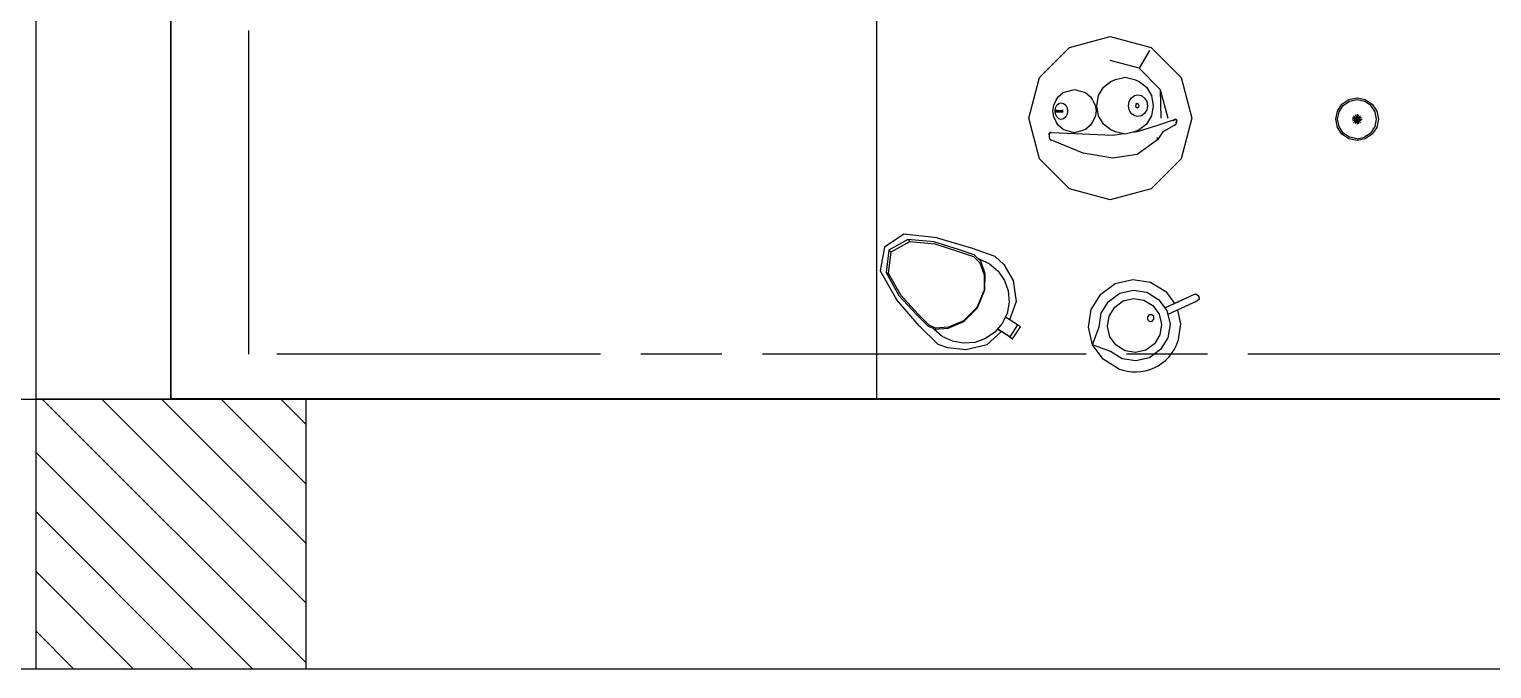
# Model space of a CAD drawing. Header units: inches. Extents: x 20 to 12921, y 15 to 10415.
# Drawn here: x 4610 to 6778, y 15 to 963 of the extents above; entities that cross this region are included whole.
import ezdxf

# ---------------------------------------------------------------- set-up
doc = ezdxf.new("R2010")
doc.units = ezdxf.units.IN
doc.header["$MEASUREMENT"] = 0
doc.linetypes.add('ACAD_ISO08W100', pattern=[36, 24, -3, 6, -3])
doc.layers.add('mebel', color=21, linetype='Continuous')

# ---------------------------------------------------------------- blocks, each defined once
blk = doc.blocks.new('columnn')
h = blk.add_hatch()
h.set_pattern_fill('ANSI31', color=256, scale=500)
h.set_pattern_definition([(45, (-20875.046, -16891.983), (-44.19417, 44.19417), [])])
h.paths.add_polyline_path([(0, 200), (-200, 200), (-200, 0), (0, 0)])
h.paths.add_polyline_path([(200, 200), (0, 200), (0, 0), (200, 0)])
h.paths.add_polyline_path([(0, 0), (-200, 0), (-200, -200), (0, -200)])
h.paths.add_polyline_path([(200, 0), (0, 0), (0, -200), (200, -200)])
for p, q in [((-200, 200), (-200, -200)), ((-200, 200), (200, 200)), ((200, -200), (200, 200)), ((200, -200), (-200, -200))]:
    blk.add_line(p, q)
blk = doc.blocks.new('m_131')
for p, q in [((-0.1, 4725.8), (-0.1, 0)), ((-444.2, 1770.9), (-437.3, 1781.2)), ((-435.5, 1779.3), (-441.7, 1769.9)), ((-437.3, 1781.2), (-427.1, 1788)), ((-426.1, 1785.6), (-435.5, 1779.3)), ((-427.1, 1788), (-415, 1790.4)), ((-415, 1787.8), (-426.1, 1785.6)), ((-415, 1790.4), (-402.9, 1788)), ((-403.9, 1785.6), (-415, 1787.8)), ((-394.5, 1779.3), (-403.9, 1785.6)), ((-402.9, 1788), (-392.6, 1781.2)), ((-394.5, 1779.3), (-388.2, 1769.9)), ((-392.6, 1781.2), (-385.7, 1770.9)), ((-446.6, 1758.8), (-444.2, 1770.9)), ((-444.2, 1746.7), (-446.6, 1758.8)), ((-444, 1758.8), (-441.7, 1769.9)), ((-441.7, 1747.7), (-444, 1758.8)), ((-422.3, 1758.8), (-415, 1758.8)), ((-415, 1758.8), (-421.7, 1761.6)), ((-421.7, 1756), (-415, 1758.8)), ((-415, 1758.8), (-420.1, 1764)), ((-420.1, 1753.6), (-415, 1758.8)), ((-415, 1758.8), (-417.8, 1765.5)), ((-417.8, 1752), (-415, 1758.8)), ((-415, 1758.8), (-415, 1766.1)), ((-412.2, 1765.5), (-415, 1758.8)), ((-415, 1758.8), (-409.8, 1764)), ((-408.2, 1761.6), (-415, 1758.8)), ((-415, 1758.8), (-407.7, 1758.8)), ((-415, 1758.8), (-408.2, 1756)), ((-415, 1758.8), (-409.8, 1753.6)), ((-415, 1758.8), (-412.2, 1752)), ((-415, 1758.8), (-415, 1751.5)), ((-386, 1758.8), (-388.2, 1769.9)), ((-386, 1758.8), (-388.2, 1747.7)), ((-385.7, 1770.9), (-383.3, 1758.8)), ((-383.3, 1758.8), (-385.7, 1746.7)), ((-437.3, 1736.4), (-444.2, 1746.7)), ((-435.5, 1738.3), (-441.7, 1747.7)), ((-427.1, 1729.6), (-437.3, 1736.4)), ((-426.1, 1732), (-435.5, 1738.3)), ((-394.5, 1738.3), (-403.9, 1732)), ((-392.6, 1736.4), (-402.9, 1729.6)), ((-388.2, 1747.7), (-394.5, 1738.3)), ((-385.7, 1746.7), (-392.6, 1736.4)), ((-415, 1727.2), (-427.1, 1729.6)), ((-415, 1729.8), (-426.1, 1732)), ((-403.9, 1732), (-415, 1729.8)), ((-402.9, 1729.6), (-415, 1727.2)), ((-0.1, 1650.6), (-0.1, 0)), ((-155.1, 1521.4), (-152.3, 1524.3)), ((-155.1, 1521.4), (-154.9, 1517.4)), ((-152.3, 1524.3), (-148.3, 1524.5)), ((-148.3, 1524.5), (-145.4, 1521.8)), ((-145.4, 1521.8), (-143.1, 1516.9)), ((-144.7, 1520.2), (-141.1, 1512.6)), ((-521.3, 1453.4), (-477, 1497.7)), ((-521.3, 1453.4), (-477, 1497.7)), ((-477, 1497.7), (-416.5, 1513.9)), ((-477, 1497.7), (-416.5, 1513.9)), ((-416.5, 1513.9), (-356, 1497.7)), ((-416.5, 1513.9), (-356, 1497.7)), ((-356, 1497.7), (-311.8, 1453.4)), ((-356, 1497.7), (-311.7, 1453.4)), ((-154.9, 1517.4), (-135.1, 1474.2)), ((-154.9, 1517.4), (-154.6, 1516.7)), ((-154.6, 1516.7), (-153.9, 1515.1)), ((-150.9, 1508.7), (-140.7, 1486.4)), ((-143.1, 1516.9), (-125.4, 1478.4)), ((-140.1, 1510.2), (-135.8, 1500.9)), ((-131.8, 1492.3), (-111.7, 1497.1)), ((-111.7, 1497.1), (-85.3, 1493)), ((-459.2, 1466.9), (-416.5, 1478.3)), ((-414.9, 1489.6), (-414.7, 1490.5)), ((-414.7, 1489.6), (-414.9, 1489.6)), ((-414.9, 1489.6), (-414.6, 1488.6)), ((-414.7, 1490.5), (-414.4, 1490.9)), ((-414.3, 1490.5), (-414.7, 1490.5)), ((-414.7, 1490.5), (-414.7, 1489.2)), ((-414.7, 1489.2), (-414.3, 1489.6)), ((-414.7, 1489.2), (-414, 1487.6)), ((-414.6, 1488.6), (-414.4, 1488.5)), ((-414, 1487.6), (-414.6, 1488.6)), ((-414.6, 1488.6), (-414.4, 1488.6)), ((-414.4, 1490.9), (-414, 1491.2)), ((-414.3, 1490.5), (-414.1, 1490.9)), ((-413.8, 1490.5), (-414.3, 1490.5)), ((-414.3, 1489.6), (-413.8, 1490.5)), ((-414.3, 1489.6), (-414.3, 1490.5)), ((-413.8, 1489.9), (-414.3, 1489.6)), ((-414.3, 1489.6), (-413.7, 1488)), ((-414.1, 1490.9), (-413.8, 1490.5)), ((-414.1, 1488), (-413.5, 1487.6)), ((-414.1, 1488), (-413.9, 1487.6)), ((-413.7, 1488), (-414.1, 1488)), ((-414, 1491.2), (-412, 1491.5)), ((-414, 1487.6), (-405.6, 1463)), ((-413.9, 1487.6), (-414, 1487.6)), ((-412, 1491.5), (-413.9, 1491.2)), ((-413.7, 1489.6), (-413.9, 1489.6)), ((-413.5, 1487.6), (-413.9, 1487.6)), ((-413.8, 1490.5), (-413.7, 1489.6)), ((-413.7, 1491.2), (-412, 1491.5)), ((-412, 1491.5), (-413.5, 1491.2)), ((-412.8, 1487.6), (-413.5, 1487.6)), ((-413.5, 1486.1), (-412.3, 1486.1)), ((-412, 1491.5), (-412.7, 1491.2)), ((-412.3, 1491.2), (-412, 1491.5)), ((-410.7, 1491.2), (-412, 1491.5)), ((-412, 1491.5), (-410.9, 1491.2)), ((-411.5, 1491.2), (-412, 1491.5)), ((-412, 1491.5), (-410.7, 1491.2)), ((-412, 1491.5), (-411.1, 1491.2)), ((-412, 1491.5), (-411.9, 1491.2)), ((-410, 1490.9), (-410.7, 1491.2)), ((-410.7, 1491.2), (-409.9, 1490.9)), ((-410.5, 1490.2), (-409.7, 1490.2)), ((-410.4, 1490.8), (-409.6, 1490.5)), ((-410, 1490.9), (-408.7, 1490.5)), ((-409.7, 1490.2), (-409.4, 1490.2)), ((-408.7, 1490.5), (-406.7, 1489.6)), ((-406.9, 1489.6), (-408.2, 1489.9)), ((-406.9, 1489.6), (-407.9, 1489.6)), ((-407.1, 1489.7), (-406.9, 1489.6)), ((-406.9, 1489.6), (-405.7, 1487.6)), ((-406.7, 1489.6), (-406.9, 1489.6)), ((-406.7, 1489.6), (-406.8, 1489.5)), ((-405.7, 1487.6), (-406.7, 1489.6)), ((-406.1, 1488), (-406.5, 1488)), ((-406.3, 1487.6), (-406.1, 1488)), ((-406.3, 1487.6), (-405.7, 1487.6)), ((-405.7, 1487.6), (-406.1, 1488)), ((-405.7, 1487.6), (-396.4, 1470.7)), ((-173.2, 1452.5), (-159.3, 1475.3)), ((-159.3, 1475.3), (-141.5, 1488.2)), ((-147.7, 1464.5), (-131.1, 1476.6)), ((-131.1, 1476.6), (-111.1, 1481.4)), ((-111.1, 1481.4), (-90.8, 1478.1)), ((-90.8, 1478.1), (-73.3, 1467.4)), ((-537.5, 1392.9), (-521.3, 1453.4)), ((-537.5, 1392.9), (-521.3, 1453.4)), ((-490.5, 1435.6), (-459.2, 1466.9)), ((-462.5, 1446.7), (-449.9, 1454)), ((-459.2, 1466.9), (-416.5, 1467.9)), ((-449.9, 1454), (-435, 1456.6)), ((-435, 1456.6), (-420.1, 1454)), ((-420.1, 1454), (-407.5, 1446.7)), ((-405.6, 1463), (-396.4, 1432.6)), ((-397.4, 1470.3), (-396.4, 1470.7)), ((-396.4, 1470.7), (-384.5, 1463)), ((-384.5, 1463), (-387.6, 1463)), ((-384.5, 1463), (-362.5, 1432.6)), ((-311.8, 1453.4), (-295.6, 1392.9)), ((-311.7, 1453.4), (-295.5, 1392.9)), ((-158.4, 1447), (-147.7, 1464.5)), ((-146.6, 1442.7), (-138.5, 1456)), ((-138.5, 1456), (-125.8, 1465.2)), ((-125.8, 1465.2), (-110.6, 1468.8)), ((-122.3, 1457.5), (-125, 1454.5)), ((-125, 1454.5), (-124.8, 1450.5)), ((-118.2, 1457.6), (-122.3, 1457.5)), ((-115.3, 1454.9), (-118.2, 1457.6)), ((-115.1, 1450.9), (-115.3, 1454.9)), ((-110.6, 1468.8), (-95.2, 1466.4)), ((-95.2, 1466.4), (-81.8, 1458.2)), ((-81.8, 1458.2), (-72.7, 1445.5)), ((-73.3, 1467.4), (-61.3, 1450.8)), ((-516.8, 1450.8), (-490.5, 1435.6)), ((-490.5, 1435.6), (-501.9, 1392.9)), ((-473.9, 1428.8), (-470.9, 1435.7)), ((-470.9, 1435.7), (-462.5, 1446.7)), ((-451.1, 1433.9), (-449.9, 1439.3)), ((-449.9, 1428.6), (-451.1, 1433.9)), ((-449.9, 1439.3), (-446.4, 1443.8)), ((-446.4, 1443.8), (-441.2, 1446.9)), ((-441.2, 1446.9), (-435, 1448)), ((-437.3, 1434.9), (-438.2, 1432.9)), ((-438.2, 1432.9), (-437.3, 1431)), ((-438.2, 1432.9), (-438.2, 1432.3)), ((-435, 1435.7), (-437.3, 1434.9)), ((-435, 1448), (-428.9, 1446.9)), ((-432.8, 1434.9), (-435, 1435.7)), ((-431.9, 1432.9), (-432.8, 1434.9)), ((-432.8, 1431), (-431.9, 1432.9)), ((-431.9, 1432.9), (-431.9, 1432.3)), ((-428.9, 1446.9), (-423.6, 1443.8)), ((-423.6, 1443.8), (-420.1, 1439.3)), ((-420.1, 1439.3), (-418.9, 1433.9)), ((-418.9, 1433.9), (-420.1, 1428.6)), ((-407.5, 1446.7), (-399.1, 1435.7)), ((-399.1, 1435.7), (-396.1, 1428.8)), ((-396.4, 1432.6), (-395.3, 1425)), ((-362.5, 1432.6), (-357.3, 1396.8)), ((-177.4, 1426.2), (-173.2, 1452.5)), ((-161.6, 1426.8), (-158.4, 1447)), ((-149.1, 1427.2), (-146.6, 1442.7)), ((-124.8, 1450.5), (-121.9, 1447.8)), ((-121.9, 1447.8), (-117.9, 1447.9)), ((-117.9, 1447.9), (-115.1, 1450.9)), ((-72.7, 1445.5), (-69, 1430.3)), ((-61.3, 1450.8), (-56.5, 1430.8)), ((-477.1, 1414.8), (-473.9, 1428.8)), ((-473.9, 1400.8), (-477.1, 1414.8)), ((-446.4, 1424), (-449.9, 1428.6)), ((-441.2, 1421), (-446.4, 1424)), ((-435, 1419.9), (-441.2, 1421)), ((-437.3, 1431), (-435, 1430.2)), ((-437.3, 1431), (-437.3, 1430.3)), ((-435, 1430.2), (-432.8, 1431)), ((-435, 1430.2), (-435, 1429.5)), ((-428.9, 1421), (-435, 1419.9)), ((-432.8, 1431), (-432.8, 1430.3)), ((-423.6, 1424), (-428.9, 1421)), ((-420.1, 1428.6), (-423.6, 1424)), ((-396.1, 1428.8), (-392.9, 1414.8)), ((-392.9, 1414.8), (-396.1, 1400.8)), ((-393.4, 1412.8), (-390.9, 1396.8)), ((-171.2, 1400.2), (-177.4, 1426.2)), ((-156.9, 1406.8), (-161.6, 1426.8)), ((-145.5, 1412), (-149.1, 1427.2)), ((-136.3, 1399.4), (-145.5, 1412)), ((-71.5, 1414.9), (-79.7, 1401.6)), ((-69, 1430.3), (-71.5, 1414.9)), ((-59.7, 1410.5), (-70.5, 1393)), ((-56.5, 1430.8), (-59.7, 1410.5)), ((-521.3, 1332.4), (-537.5, 1392.9)), ((-521.3, 1332.4), (-537.5, 1392.9)), ((-470.9, 1393.9), (-473.9, 1400.8)), ((-462.5, 1382.9), (-470.9, 1393.9)), ((-399.1, 1393.9), (-407.5, 1382.9)), ((-396.1, 1400.8), (-399.1, 1393.9)), ((-390.9, 1396.8), (-394.9, 1305.6)), ((-357.3, 1396.8), (-364.4, 1352.5)), ((-295.6, 1392.9), (-311.8, 1332.4)), ((-295.5, 1392.9), (-311.7, 1332.4)), ((-155.5, 1378.6), (-171.2, 1400.2)), ((-144.8, 1390.2), (-156.9, 1406.8)), ((-127.3, 1379.4), (-144.8, 1390.2)), ((-123, 1391.2), (-136.3, 1399.4)), ((-107.5, 1388.7), (-123, 1391.2)), ((-92.3, 1392.4), (-107.5, 1388.7)), ((-79.7, 1401.6), (-92.3, 1392.4)), ((-70.5, 1393), (-80.5, 1366.6)), ((-44.9, 1405.1), (-58.9, 1382.3)), ((-449.9, 1375.6), (-462.5, 1382.9)), ((-435, 1373), (-449.9, 1375.6)), ((-448, 1363.5), (-443, 1366.7)), ((-443, 1366.7), (-435.7, 1370.4)), ((-435.7, 1370.4), (-427, 1371.7)), ((-420.1, 1375.6), (-435, 1373)), ((-427, 1371.7), (-418.3, 1370.4)), ((-407.5, 1382.9), (-420.1, 1375.6)), ((-418.3, 1370.4), (-410.9, 1366.7)), ((-410.9, 1366.7), (-406, 1363.5)), ((-132.8, 1364.6), (-155.5, 1378.6)), ((-107, 1376.2), (-127.3, 1379.4)), ((-80.5, 1366.6), (-107, 1376.2)), ((-80.5, 1366.6), (-106.4, 1360.4)), ((-58.9, 1382.3), (-80.5, 1366.6)), ((-459.1, 1339.6), (-456.7, 1348.9)), ((-456.7, 1348.9), (-454.4, 1356.3)), ((-454.4, 1356.3), (-448, 1363.5)), ((-406, 1363.5), (-399.6, 1356.3)), ((-399.6, 1356.3), (-397.3, 1348.9)), ((-397.3, 1348.9), (-394.9, 1339.6)), ((-364.4, 1352.5), (-383.9, 1305.6)), ((-106.4, 1360.4), (-132.8, 1364.6)), ((-477, 1288.1), (-521.3, 1332.4)), ((-477, 1288.1), (-521.3, 1332.4)), ((-456.7, 1330.3), (-459.1, 1339.6)), ((-454.4, 1323), (-456.7, 1330.3)), ((-448, 1315.7), (-454.4, 1323)), ((-439.3, 1320.2), (-438.3, 1323.7)), ((-438.3, 1323.7), (-435.7, 1326.7)), ((-435.7, 1326.7), (-431.7, 1328.7)), ((-431.7, 1328.7), (-427, 1329.4)), ((-428.1, 1322.8), (-427.8, 1321.1)), ((-427, 1329.4), (-422.3, 1328.7)), ((-427, 1312.7), (-427, 1323.1)), ((-426.2, 1321.1), (-425.9, 1322.8)), ((-422.3, 1328.7), (-418.3, 1326.7)), ((-418.3, 1326.7), (-415.6, 1323.7)), ((-415.6, 1323.7), (-414.7, 1320.2)), ((-399.6, 1323), (-406, 1315.7)), ((-397.3, 1330.3), (-399.6, 1323)), ((-394.9, 1339.6), (-397.3, 1330.3)), ((-311.8, 1332.4), (-356, 1288.1)), ((-311.7, 1332.4), (-356, 1288.1)), ((-443, 1312.6), (-448, 1315.7)), ((-435.7, 1308.9), (-443, 1312.6)), ((-438.3, 1316.6), (-439.3, 1320.2)), ((-435.7, 1313.6), (-438.3, 1316.6)), ((-431.7, 1311.6), (-435.7, 1313.6)), ((-427, 1307.6), (-435.7, 1308.9)), ((-427, 1310.9), (-431.7, 1311.6)), ((-428.6, 1312.3), (-428.1, 1314.5)), ((-428.1, 1312.6), (-428.6, 1312.3)), ((-428.6, 1312.3), (-428.1, 1311.9)), ((-428.1, 1320.6), (-428.5, 1322)), ((-427.9, 1318.7), (-428.1, 1320.6)), ((-428.1, 1314.5), (-427.9, 1316.7)), ((-427.8, 1314.8), (-428.1, 1312.6)), ((-428.1, 1312.6), (-427, 1312.7)), ((-428.1, 1311.9), (-427, 1311.8)), ((-427.9, 1316.7), (-427.9, 1318.7)), ((-427.8, 1321.1), (-427.6, 1319.1)), ((-427.6, 1317), (-427.8, 1314.8)), ((-427.6, 1319.1), (-427.6, 1317)), ((-427, 1312.7), (-425.8, 1312.6)), ((-427, 1311.8), (-425.8, 1311.9)), ((-422.3, 1311.6), (-427, 1310.9)), ((-418.3, 1308.9), (-427, 1307.6)), ((-426.3, 1319.1), (-426.2, 1321.1)), ((-426.3, 1317), (-426.3, 1319.1)), ((-426.2, 1314.8), (-426.3, 1317)), ((-425.8, 1312.6), (-426.2, 1314.8)), ((-426.1, 1318.7), (-425.8, 1320.6)), ((-426.1, 1316.7), (-426.1, 1318.7)), ((-425.8, 1314.5), (-426.1, 1316.7)), ((-425.8, 1320.6), (-425.5, 1322)), ((-425.4, 1312.3), (-425.8, 1314.5)), ((-425.8, 1312.6), (-425.4, 1312.3)), ((-425.8, 1311.9), (-425.4, 1312.3)), ((-418.3, 1313.6), (-422.3, 1311.6)), ((-415.6, 1316.6), (-418.3, 1313.6)), ((-410.9, 1312.6), (-418.3, 1308.9)), ((-414.7, 1320.2), (-415.6, 1316.6)), ((-406, 1315.7), (-410.9, 1312.6)), ((-395.3, 1305.6), (-395.4, 1303.7)), ((-395.4, 1303.7), (-395.3, 1305.6)), ((-395.4, 1303.7), (-395, 1303.4)), ((-395.3, 1305.6), (-395.3, 1305.6)), ((-395.3, 1305.6), (-395.3, 1305.6)), ((-395.1, 1303.4), (-395.1, 1303.1)), ((-394, 1302.8), (-395.1, 1303.1)), ((-395.1, 1303.1), (-394.5, 1302.6)), ((-394.5, 1302.6), (-393.8, 1302.6)), ((-394.5, 1302.6), (-394.3, 1302.5)), ((-394.2, 1302.4), (-394.3, 1302.5)), ((-394.3, 1302.5), (-394.2, 1302.4)), ((-393.7, 1302.2), (-394.2, 1302.4)), ((-393.7, 1302.2), (-393, 1302.1)), ((-393, 1302.1), (-393.7, 1302.2)), ((-393.5, 1302.2), (-393, 1302.1)), ((-393, 1302.1), (-393.1, 1302.2)), ((-393, 1302.1), (-389.6, 1302.2)), ((-391.6, 1302.2), (-393, 1302.1)), ((-393, 1302.1), (-391.1, 1302.2)), ((-393, 1302.1), (-392.7, 1302.2)), ((-389.6, 1302.2), (-388.2, 1302.5)), ((-388.5, 1302.6), (-389.1, 1302.5)), ((-387.5, 1302.6), (-388.3, 1302.5)), ((-386.9, 1302.8), (-387.5, 1302.6)), ((-386.2, 1303), (-386.9, 1302.8)), ((-386.2, 1303), (-385.1, 1303.5)), ((-384.7, 1303.7), (-385.2, 1303.5)), ((-384.8, 1303.8), (-384.7, 1303.7)), ((-384.7, 1303.8), (-384.4, 1303.9)), ((-384.7, 1303.7), (-384.7, 1303.8)), ((-384.4, 1303.9), (-383.7, 1305.6)), ((-383.7, 1305.6), (-384.2, 1305.6)), ((-416.5, 1271.9), (-477, 1288.1)), ((-416.5, 1271.9), (-477, 1288.1)), ((-356, 1288.1), (-416.5, 1271.9)), ((-356, 1288.1), (-416.5, 1271.9)), ((-107, 1259.5), (-109.9, 1255.1)), ((-89.4, 1248.1), (-107, 1259.5)), ((-199.4, 1235.2), (-176, 1248.6)), ((-176, 1248.6), (-144.5, 1253.1)), ((-176, 1235.9), (-160.3, 1241.5)), ((-160.3, 1241.5), (-143.5, 1242.8)), ((-144.5, 1253.1), (-117.4, 1243.4)), ((-143.5, 1242.8), (-127, 1239.8)), ((-127, 1239.8), (-111.9, 1232.6)), ((-109.9, 1255.1), (-121.3, 1237.4)), ((-121.3, 1237.4), (-119.5, 1236.2)), ((-109.9, 1255.1), (-92.2, 1243.7)), ((-92.2, 1243.7), (-103.7, 1226)), ((-95.1, 1239.2), (-103.7, 1226)), ((-92.2, 1243.7), (-95.1, 1239.2)), ((-93.3, 1242), (-92.2, 1243.7)), ((-92.2, 1243.7), (-89.4, 1248.1)), ((-224.1, 1186.5), (-211.9, 1221.5)), ((-211.9, 1221.5), (-199.4, 1235.2)), ((-200.7, 1213.6), (-189.8, 1226.4)), ((-189.8, 1226.4), (-176, 1235.9)), ((-111.9, 1232.6), (-99.1, 1221.8)), ((-103.7, 1226), (-105.5, 1227.2)), ((-103.7, 1226), (-100.5, 1230.8)), ((-81, 1210.5), (-100, 1231.6)), ((-99.1, 1221.8), (-89.6, 1208)), ((-204.2, 1200.7), (-213.8, 1190.8)), ((-211.5, 1190), (-202.1, 1199.5)), ((-208.3, 1196.5), (-207.9, 1198.4)), ((-207.9, 1198.4), (-200.7, 1213.6)), ((-185.8, 1207.3), (-204.2, 1200.7)), ((-202.1, 1199.5), (-184.4, 1205.9)), ((-161.8, 1207), (-185.8, 1207.3)), ((-184.4, 1205.9), (-161.4, 1205.6)), ((-135.4, 1196.2), (-161.8, 1207)), ((-161.4, 1205.6), (-135.9, 1195.2)), ((-135.9, 1195.2), (-116, 1175.3)), ((-114.8, 1175.6), (-135.4, 1196.2)), ((-89.6, 1208), (-84, 1192.2)), ((-73.3, 1178.6), (-81, 1210.5)), ((-239, 1136.3), (-224.1, 1186.5)), ((-213.8, 1190.8), (-221.5, 1167.8)), ((-218.8, 1167.7), (-211.5, 1190)), ((-116, 1175.3), (-106.5, 1152.8)), ((-105, 1152.3), (-114.8, 1175.6)), ((-82.7, 1175.4), (-85.7, 1158.9)), ((-84, 1192.2), (-82.7, 1175.4)), ((-76.2, 1151.6), (-73.3, 1178.6)), ((-221.5, 1167.8), (-233.1, 1131.2)), ((-230, 1132.5), (-218.8, 1167.7)), ((-106.5, 1152.8), (-105.2, 1133.8)), ((-103.6, 1132.6), (-105, 1152.3)), ((-85.7, 1158.9), (-92.9, 1143.8)), ((-81.5, 1137.1), (-76.2, 1151.6)), ((-239, 1136.3), (-244.4, 1086.6)), ((-233.1, 1131.2), (-236.8, 1092.9)), ((-233.6, 1095.5), (-230, 1132.5)), ((-105.2, 1133.8), (-109.7, 1124.1)), ((-81.5, 1137.1), (-108.5, 1109.6)), ((-108.3, 1122.5), (-103.6, 1132.6)), ((-103.7, 1131), (-104.6, 1130.5)), ((-92.9, 1143.8), (-103.7, 1131)), ((-126.2, 1107.7), (-153.5, 1082.6)), ((-108.5, 1109.6), (-147.6, 1075.7)), ((-109.7, 1124.1), (-126.2, 1107.7)), ((-125.4, 1105.5), (-108.3, 1122.5)), ((-244.4, 1086.6), (-225.1, 1058.2)), ((-236.8, 1092.9), (-233.6, 1095.5)), ((-236.8, 1092.9), (-220.8, 1064.3)), ((-218.2, 1068), (-233.6, 1095.5)), ((-153.7, 1079.4), (-125.4, 1105.5)), ((-220.8, 1064.3), (-218.2, 1068)), ((-220.8, 1064.3), (-187.5, 1060.3)), ((-186.1, 1064.2), (-218.2, 1068)), ((-190.2, 1051.6), (-147.6, 1075.7)), ((-187.5, 1060.3), (-153.7, 1079.4)), ((-187.5, 1060.3), (-186.1, 1064.2)), ((-153.5, 1082.6), (-186.1, 1064.2)), ((-569.4, 1046.1), (-0.1, 1046.1)), ((-225.1, 1058.2), (-190.2, 1051.6)), ((-2088.7, 0), (0, 0))]:
    blk.add_line(p, q)
blk.add_arc((-106.5, 1430), 66.4, 337.9421, 71.4614)

msp = doc.modelspace()

# ---------------------------------------------------------------- linework, layer by layer
for p, q in [((4619.8, 414.7), (4619.8, 4214.7)), ((4819.8, 414.7), (4819.8, 4214.7)), ((419.8, 414.7), (10019.8, 414.7)), ((419.8, 14.7), (10019.8, 14.7))]:
    msp.add_line(p, q)
at = {"color": 4, "linetype": 'ACAD_ISO08W100', "ltscale": 20}
for p, q in [((4935.3, 481.2), (4935.3, 1180.4)), ((8336.8, 481.2), (4935.3, 481.2))]:
    msp.add_line(p, q, dxfattribs=at)

# ---------------------------------------------------------------- block references
at = {"rotation": 270}
msp.add_blockref('columnn', (4819.8, 214.7), dxfattribs=at)
at = {"layer": 'mebel', "color": 7, "linetype": 'Continuous', "rotation": 269.9999999999996}
msp.add_blockref('m_131', (4819.8, 414.7), dxfattribs=at)

doc.saveas('drawing.dxf')
